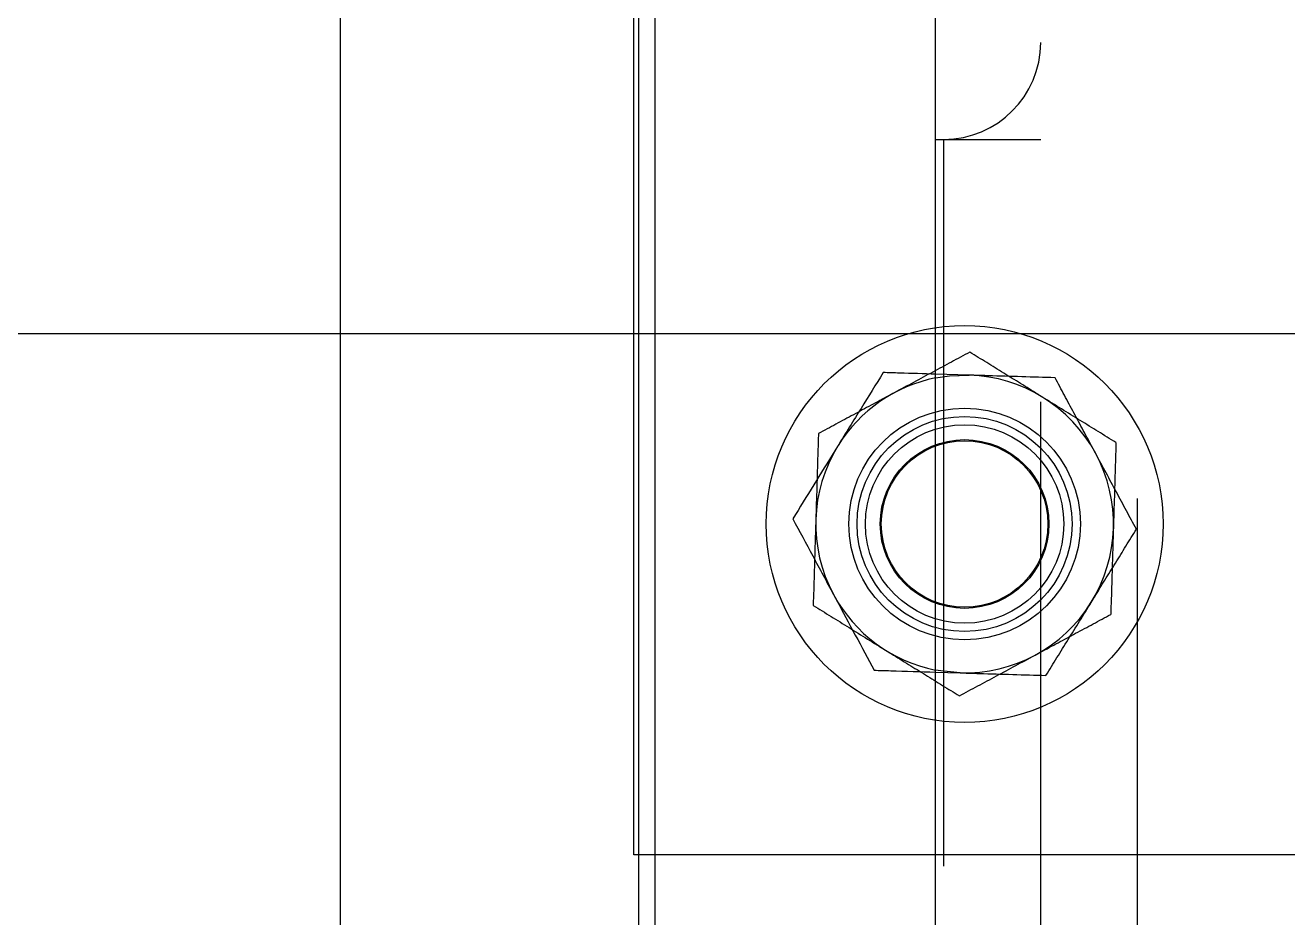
# Model space of a CAD drawing. Header units: metres. Extents: x 0 to 21025, y 0 to 14850.
# Drawn here: x 2347 to 2423.3, y 9225.8 to 9279.8 of the extents above; entities that cross this region are included whole.
import ezdxf

# ---------------------------------------------------------------- set-up
doc = ezdxf.new("R2010")
doc.units = ezdxf.units.M
doc.header["$LTSCALE"] = 25
doc.linetypes.add('HIDDEN2', pattern=[4.7625, 3.175, -1.5875])
for name, color, linetype in [('SL1', 8, 'Continuous'), ('SL4', 4, 'Continuous'), ('ST1', 7, 'HIDDEN2')]:
    doc.layers.add(name, color=color, linetype=linetype)

msp = doc.modelspace()

# ---------------------------------------------------------------- linework, layer by layer
at = {"layer": 'SL1'}
msp.add_line((2384.087, 9379.634), (2384.087, 9003.134), dxfattribs=at)
at = {"layer": 'SL4'}
for p, q in [((2085.807, 9261.149), (2875.564, 9261.149)), ((2366.039, 9261.149), (2366.039, 9121.619)), ((2385.089, 9121.619), (2385.089, 9261.149)), ((2402.052, 9121.619), (2402.052, 9261.149)), ((2402.052, 9229.634), (2385.089, 9229.634))]:
    msp.add_line(p, q, dxfattribs=at)
for start, end in [(101.21227, 148.25923), (148.25923, 208.25923), (208.25923, 258.78773)]:
    msp.add_arc((2403.802, 9249.634), 9, start, end, dxfattribs=at)
for points, knots in [([(2398.881, 9258.787), (2398.437, 9258.07), (2397.541, 9256.621), (2396.615, 9255.124), (2396.148, 9254.368)], [0, 0, 0, 0, 0.495458, 1, 1, 1, 1]), ([(2402.052, 9258.691), (2401.321, 9258.713), (2400.246, 9258.746), (2399.213, 9258.777), (2398.881, 9258.787)], [0, 0, 0, 0, 0.6793721, 1, 1, 1, 1]), ([(2396.148, 9254.368), (2396.083, 9254.264), (2395.592, 9253.47), (2394.667, 9251.975), (2393.834, 9250.629), (2393.414, 9249.949)], [0, 0, 0, 0, 0.07009, 0.530784, 1, 1, 1, 1]), ([(2393.414, 9249.949), (2393.814, 9249.206), (2394.62, 9247.706), (2395.454, 9246.155), (2395.874, 9245.372)], [0, 0, 0, 0, 0.495458, 1, 1, 1, 1]), ([(2395.874, 9245.372), (2395.933, 9245.264), (2396.374, 9244.442), (2397.207, 9242.893), (2397.956, 9241.499), (2398.335, 9240.796)], [0, 0, 0, 0, 0.07009, 0.530784, 1, 1, 1, 1]), ([(2398.335, 9240.796), (2398.666, 9240.785), (2399.877, 9240.749), (2401.137, 9240.71), (2402.052, 9240.683)], [0, 0, 0, 0, 0.273798, 1, 1, 1, 1])]:
    msp.add_open_spline(points, degree=3, knots=knots, dxfattribs=at)
at = {"layer": 'ST1'}
for p, q in [((2383.802, 9229.634), (2383.802, 9336.149)), ((2402.052, 9261.149), (2402.052, 9336.149)), ((2414.252, 9052.734), (2414.252, 9330.034)), ((2408.402, 9058.584), (2408.402, 9324.184)), ((2366.039, 9291.739), (2366.039, 9261.149)), ((2385.089, 9261.149), (2385.089, 9291.739)), ((2402.052, 9272.884), (2402.552, 9272.884)), ((2402.552, 9272.884), (2408.402, 9272.884)), ((2402.552, 9109.884), (2402.552, 9272.884)), ((2404.075, 9258.629), (2402.052, 9258.691)), ((2402.052, 9240.683), (2403.528, 9240.638)), ((2385.089, 9229.634), (2383.802, 9229.634)), ((2465.552, 9229.634), (2402.052, 9229.634))]:
    msp.add_line(p, q, dxfattribs=at)
at = {"layer": 'ST1', "flags": 128}
for points in [[(2402.052, 9258.462), (2402.899, 9258.588), (2404.075, 9258.629)], [(2403.528, 9240.638), (2402.356, 9240.75), (2402.052, 9240.805)]]:
    msp.add_lwpolyline(points, dxfattribs=at)
at = {"layer": 'ST1'}
for radius in [12, 7, 6.5, 6, 5.1, 5.036]:
    msp.add_circle((2403.802, 9249.634), radius, dxfattribs=at)
for centre, radius, start, end in [((2402.552, 9278.734), 5.85, 270, 0), ((2403.802, 9249.634), 9, 28.25923, 88.25923), ((2403.802, 9249.634), 9, 328.25923, 28.25923), ((2403.802, 9249.634), 9, 268.25923, 328.25923)]:
    msp.add_arc(centre, radius, start, end, dxfattribs=at)
for points, knots in [([(2404.117, 9260.021), (2403.374, 9259.622), (2401.874, 9258.815), (2400.323, 9257.982), (2399.54, 9257.561)], [0, 0, 0, 0, 0.495458, 1, 1, 1, 1]), ([(2408.536, 9257.288), (2408.432, 9257.352), (2407.638, 9257.843), (2406.143, 9258.768), (2404.797, 9259.601), (2404.117, 9260.021)], [0, 0, 0, 0, 0.07009, 0.530784, 1, 1, 1, 1]), ([(2409.269, 9258.472), (2407.933, 9258.512), (2406.219, 9258.564), (2404.462, 9258.618), (2404.075, 9258.629)], [0, 0, 0, 0, 0.7796361, 1, 1, 1, 1]), ([(2411.729, 9253.895), (2411.671, 9254.003), (2411.229, 9254.825), (2410.396, 9256.374), (2409.647, 9257.768), (2409.269, 9258.472)], [0, 0, 0, 0, 0.07009, 0.530784, 1, 1, 1, 1]), ([(2399.54, 9257.561), (2399.432, 9257.503), (2398.61, 9257.061), (2397.061, 9256.228), (2395.667, 9255.479), (2394.964, 9255.101)], [0, 0, 0, 0, 0.07009, 0.530784, 1, 1, 1, 1]), ([(2412.955, 9254.554), (2412.238, 9254.998), (2410.789, 9255.894), (2409.292, 9256.82), (2408.536, 9257.288)], [0, 0, 0, 0, 0.495458, 1, 1, 1, 1]), ([(2394.964, 9255.101), (2394.95, 9254.665), (2394.899, 9252.972), (2394.845, 9251.213), (2394.806, 9249.907)], [0, 0, 0, 0, 0.257551, 1, 1, 1, 1]), ([(2412.955, 9254.554), (2412.942, 9254.118), (2412.891, 9252.425), (2412.837, 9250.666), (2412.797, 9249.36)], [0, 0, 0, 0, 0.257551, 1, 1, 1, 1]), ([(2414.189, 9249.318), (2413.79, 9250.061), (2412.983, 9251.561), (2412.15, 9253.112), (2411.729, 9253.895)], [0, 0, 0, 0, 0.495458, 1, 1, 1, 1]), ([(2394.806, 9249.907), (2394.791, 9249.435), (2394.738, 9247.677), (2394.686, 9245.965), (2394.648, 9244.713)], [0, 0, 0, 0, 0.268634, 1, 1, 1, 1]), ([(2411.456, 9244.899), (2411.52, 9245.004), (2412.011, 9245.797), (2412.936, 9247.292), (2413.769, 9248.639), (2414.189, 9249.318)], [0, 0, 0, 0, 0.07009, 0.530784, 1, 1, 1, 1]), ([(2412.797, 9249.36), (2412.783, 9248.888), (2412.73, 9247.13), (2412.678, 9245.418), (2412.64, 9244.166)], [0, 0, 0, 0, 0.268634, 1, 1, 1, 1]), ([(2394.648, 9244.713), (2395.366, 9244.269), (2396.814, 9243.373), (2398.311, 9242.447), (2399.067, 9241.98)], [0, 0, 0, 0, 0.495458, 1, 1, 1, 1]), ([(2408.722, 9240.48), (2409.166, 9241.198), (2410.062, 9242.646), (2410.988, 9244.143), (2411.456, 9244.899)], [0, 0, 0, 0, 0.495458, 1, 1, 1, 1]), ([(2408.063, 9241.706), (2408.171, 9241.765), (2408.993, 9242.206), (2410.542, 9243.039), (2411.936, 9243.788), (2412.64, 9244.166)], [0, 0, 0, 0, 0.07009, 0.530784, 1, 1, 1, 1]), ([(2399.067, 9241.98), (2399.172, 9241.915), (2399.965, 9241.424), (2401.461, 9240.499), (2402.807, 9239.666), (2403.486, 9239.246)], [0, 0, 0, 0, 0.07009, 0.530784, 1, 1, 1, 1]), ([(2403.486, 9239.246), (2404.229, 9239.646), (2405.729, 9240.452), (2407.28, 9241.286), (2408.063, 9241.706)], [0, 0, 0, 0, 0.495458, 1, 1, 1, 1]), ([(2403.528, 9240.638), (2403.915, 9240.626), (2405.673, 9240.573), (2407.386, 9240.52), (2408.722, 9240.48)], [0, 0, 0, 0, 0.2203639, 1, 1, 1, 1])]:
    msp.add_open_spline(points, degree=3, knots=knots, dxfattribs=at)

doc.saveas('drawing.dxf')
